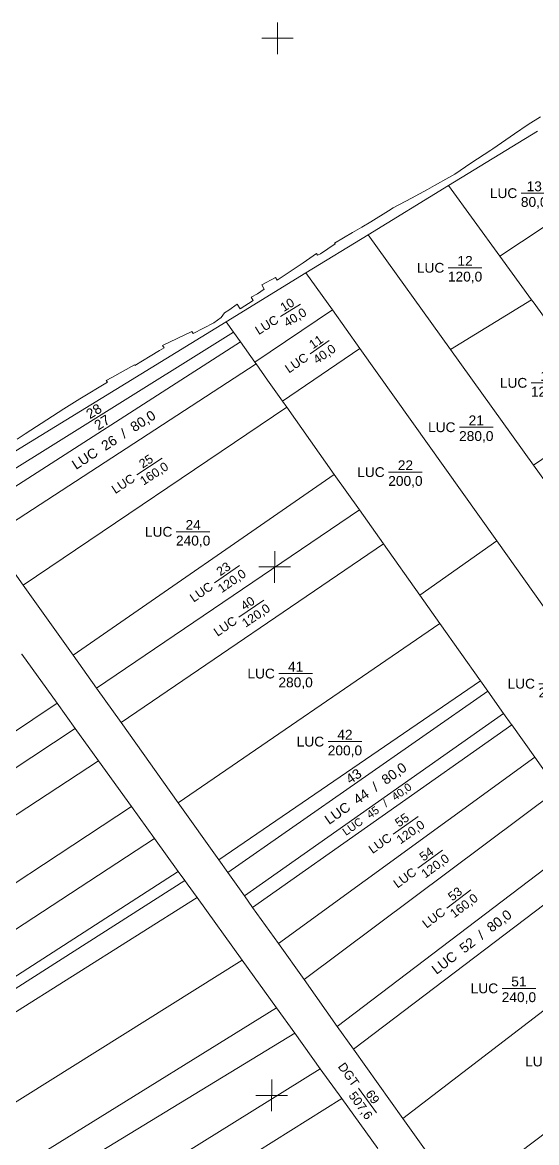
# Model space of a CAD drawing. Header units: metres. Extents: x 591850 to 11787372, y 2319432 to 2388242.
# Drawn here: x 11787166.6 to 11787218.9, y 2388042.2 to 2388156.3 of the extents above; entities that cross this region are included whole.
import ezdxf
from ezdxf.enums import TextEntityAlignment as Align

# ---------------------------------------------------------------- set-up
doc = ezdxf.new("R2010")
doc.units = ezdxf.units.M
doc.header["$MEASUREMENT"] = 0
for name, color, linetype, lineweight in [('Level 10', 7, 'Continuous', 0), ('Level 13', 7, 'Continuous', 0), ('Level 2', 7, 'Continuous', 0), ('Level 4', 7, 'Continuous', 0), ('Level 63', 7, 'Continuous', 0)]:
    doc.layers.add(name, color=color, linetype=linetype, lineweight=lineweight)
doc.styles.get("Standard").update_dxf_attribs({"font": 'arial.ttf'})

# ---------------------------------------------------------------- blocks, each defined once
blk = doc.blocks.new('N_Thua_2')
at = {"layer": 'Level 13', "color": 7, "linetype": 'Continuous', "lineweight": 0}
blk.add_line((0, 0), (3.088262, 0), dxfattribs=at)
at = {"layer": 'Level 13', "color": 3, "linetype": 'Continuous', "lineweight": 0}
blk.add_text('DGT', height=0.9, dxfattribs=at).set_placement((-0.4, 0), align=Align.MIDDLE_RIGHT)
at = {"layer": 'Level 2', "color": 1, "linetype": 'Continuous', "lineweight": 0}
blk.add_text('69', height=0.9, dxfattribs=at).set_placement((1.544131, 0.2), align=Align.CENTER)
at = {"layer": 'Level 4', "color": 1, "linetype": 'Continuous', "lineweight": 0}
blk.add_text('507,6', height=0.9, dxfattribs=at).set_placement((1.544131, -0.4), align=Align.TOP_CENTER)
blk = doc.blocks.new('N_Thua_40')
at = {"layer": 'Level 13', "color": 7, "linetype": 'Continuous', "lineweight": 0}
blk.add_line((0, 0), (3.427591, 0), dxfattribs=at)
at = {"layer": 'Level 13', "color": 3, "linetype": 'Continuous', "lineweight": 0}
blk.add_text('LUC', height=1, dxfattribs=at).set_placement((-0.4, 0), align=Align.MIDDLE_RIGHT)
at = {"layer": 'Level 2', "color": 1, "linetype": 'Continuous', "lineweight": 0}
blk.add_text('41', height=1, dxfattribs=at).set_placement((1.713796, 0.2), align=Align.CENTER)
at = {"layer": 'Level 4', "color": 1, "linetype": 'Continuous', "lineweight": 0}
blk.add_text('280,0', height=1, dxfattribs=at).set_placement((1.713796, -0.4), align=Align.TOP_CENTER)
blk = doc.blocks.new('N_Thua_41')
at = {"layer": 'Level 13', "color": 7, "linetype": 'Continuous', "lineweight": 0}
blk.add_line((0, 0), (3.427591, 0), dxfattribs=at)
at = {"layer": 'Level 13', "color": 3, "linetype": 'Continuous', "lineweight": 0}
blk.add_text('LUC', height=1, dxfattribs=at).set_placement((-0.4, 0), align=Align.MIDDLE_RIGHT)
at = {"layer": 'Level 2', "color": 1, "linetype": 'Continuous', "lineweight": 0}
blk.add_text('70', height=1, dxfattribs=at).set_placement((1.713796, 0.2), align=Align.CENTER)
at = {"layer": 'Level 4', "color": 1, "linetype": 'Continuous', "lineweight": 0}
blk.add_text('280,0', height=1, dxfattribs=at).set_placement((1.713796, -0.4), align=Align.TOP_CENTER)
blk = doc.blocks.new('N_Thua_42')
at = {"layer": 'Level 13', "color": 7, "linetype": 'Continuous', "lineweight": 0}
blk.add_line((0, 0), (3.427591, 0), dxfattribs=at)
at = {"layer": 'Level 13', "color": 3, "linetype": 'Continuous', "lineweight": 0}
blk.add_text('LUC', height=1, dxfattribs=at).set_placement((-0.4, 0), align=Align.MIDDLE_RIGHT)
at = {"layer": 'Level 2', "color": 1, "linetype": 'Continuous', "lineweight": 0}
blk.add_text('21', height=1, dxfattribs=at).set_placement((1.713796, 0.2), align=Align.CENTER)
at = {"layer": 'Level 4', "color": 1, "linetype": 'Continuous', "lineweight": 0}
blk.add_text('280,0', height=1, dxfattribs=at).set_placement((1.713796, -0.4), align=Align.TOP_CENTER)
blk = doc.blocks.new('N_Thua_56')
at = {"layer": 'Level 13', "color": 7, "linetype": 'Continuous', "lineweight": 0}
blk.add_line((0, 0), (3.427591, 0), dxfattribs=at)
at = {"layer": 'Level 13', "color": 3, "linetype": 'Continuous', "lineweight": 0}
blk.add_text('LUC', height=1, dxfattribs=at).set_placement((-0.4, 0), align=Align.MIDDLE_RIGHT)
at = {"layer": 'Level 2', "color": 1, "linetype": 'Continuous', "lineweight": 0}
blk.add_text('24', height=1, dxfattribs=at).set_placement((1.713796, 0.2), align=Align.CENTER)
at = {"layer": 'Level 4', "color": 1, "linetype": 'Continuous', "lineweight": 0}
blk.add_text('240,0', height=1, dxfattribs=at).set_placement((1.713796, -0.4), align=Align.TOP_CENTER)
blk = doc.blocks.new('N_Thua_57')
at = {"layer": 'Level 13', "color": 7, "linetype": 'Continuous', "lineweight": 0}
blk.add_line((0, 0), (3.427591, 0), dxfattribs=at)
at = {"layer": 'Level 13', "color": 3, "linetype": 'Continuous', "lineweight": 0}
blk.add_text('LUC', height=1, dxfattribs=at).set_placement((-0.4, 0), align=Align.MIDDLE_RIGHT)
at = {"layer": 'Level 2', "color": 1, "linetype": 'Continuous', "lineweight": 0}
blk.add_text('46', height=1, dxfattribs=at).set_placement((1.713796, 0.2), align=Align.CENTER)
at = {"layer": 'Level 4', "color": 1, "linetype": 'Continuous', "lineweight": 0}
blk.add_text('240,0', height=1, dxfattribs=at).set_placement((1.713796, -0.4), align=Align.TOP_CENTER)
blk = doc.blocks.new('N_Thua_60')
at = {"layer": 'Level 13', "color": 7, "linetype": 'Continuous', "lineweight": 0}
blk.add_line((0, 0), (3.427591, 0), dxfattribs=at)
at = {"layer": 'Level 13', "color": 3, "linetype": 'Continuous', "lineweight": 0}
blk.add_text('LUC', height=1, dxfattribs=at).set_placement((-0.4, 0), align=Align.MIDDLE_RIGHT)
at = {"layer": 'Level 2', "color": 1, "linetype": 'Continuous', "lineweight": 0}
blk.add_text('51', height=1, dxfattribs=at).set_placement((1.713796, 0.2), align=Align.CENTER)
at = {"layer": 'Level 4', "color": 1, "linetype": 'Continuous', "lineweight": 0}
blk.add_text('240,0', height=1, dxfattribs=at).set_placement((1.713796, -0.4), align=Align.TOP_CENTER)
blk = doc.blocks.new('N_Thua_67')
at = {"layer": 'Level 13', "color": 7, "linetype": 'Continuous', "lineweight": 0}
blk.add_line((0, 0), (3.427591, 0), dxfattribs=at)
at = {"layer": 'Level 13', "color": 3, "linetype": 'Continuous', "lineweight": 0}
blk.add_text('LUC', height=1, dxfattribs=at).set_placement((-0.4, 0), align=Align.MIDDLE_RIGHT)
at = {"layer": 'Level 2', "color": 1, "linetype": 'Continuous', "lineweight": 0}
blk.add_text('22', height=1, dxfattribs=at).set_placement((1.713796, 0.2), align=Align.CENTER)
at = {"layer": 'Level 4', "color": 1, "linetype": 'Continuous', "lineweight": 0}
blk.add_text('200,0', height=1, dxfattribs=at).set_placement((1.713796, -0.4), align=Align.TOP_CENTER)
blk = doc.blocks.new('N_Thua_68')
at = {"layer": 'Level 13', "color": 7, "linetype": 'Continuous', "lineweight": 0}
blk.add_line((0, 0), (3.427591, 0), dxfattribs=at)
at = {"layer": 'Level 13', "color": 3, "linetype": 'Continuous', "lineweight": 0}
blk.add_text('LUC', height=1, dxfattribs=at).set_placement((-0.4, 0), align=Align.MIDDLE_RIGHT)
at = {"layer": 'Level 2', "color": 1, "linetype": 'Continuous', "lineweight": 0}
blk.add_text('42', height=1, dxfattribs=at).set_placement((1.713796, 0.2), align=Align.CENTER)
at = {"layer": 'Level 4', "color": 1, "linetype": 'Continuous', "lineweight": 0}
blk.add_text('200,0', height=1, dxfattribs=at).set_placement((1.713796, -0.4), align=Align.TOP_CENTER)
blk = doc.blocks.new('N_Thua_75')
at = {"layer": 'Level 13', "color": 7, "linetype": 'Continuous', "lineweight": 0}
blk.add_line((0, 0), (3.084832, 0), dxfattribs=at)
at = {"layer": 'Level 13', "color": 3, "linetype": 'Continuous', "lineweight": 0}
blk.add_text('LUC', height=0.9, dxfattribs=at).set_placement((-0.4, 0), align=Align.MIDDLE_RIGHT)
at = {"layer": 'Level 2', "color": 1, "linetype": 'Continuous', "lineweight": 0}
blk.add_text('25', height=0.9, dxfattribs=at).set_placement((1.542416, 0.2), align=Align.CENTER)
at = {"layer": 'Level 4', "color": 1, "linetype": 'Continuous', "lineweight": 0}
blk.add_text('160,0', height=0.9, dxfattribs=at).set_placement((1.542416, -0.4), align=Align.TOP_CENTER)
blk = doc.blocks.new('N_Thua_77')
at = {"layer": 'Level 13', "color": 7, "linetype": 'Continuous', "lineweight": 0}
blk.add_line((0, 0), (3.084832, 0), dxfattribs=at)
at = {"layer": 'Level 13', "color": 3, "linetype": 'Continuous', "lineweight": 0}
blk.add_text('LUC', height=0.9, dxfattribs=at).set_placement((-0.4, 0), align=Align.MIDDLE_RIGHT)
at = {"layer": 'Level 2', "color": 1, "linetype": 'Continuous', "lineweight": 0}
blk.add_text('53', height=0.9, dxfattribs=at).set_placement((1.542416, 0.2), align=Align.CENTER)
at = {"layer": 'Level 4', "color": 1, "linetype": 'Continuous', "lineweight": 0}
blk.add_text('160,0', height=0.9, dxfattribs=at).set_placement((1.542416, -0.4), align=Align.TOP_CENTER)
blk = doc.blocks.new('N_Thua_78')
at = {"layer": 'Level 13', "color": 7, "linetype": 'Continuous', "lineweight": 0}
blk.add_line((0, 0), (3.084832, 0), dxfattribs=at)
at = {"layer": 'Level 13', "color": 3, "linetype": 'Continuous', "lineweight": 0}
blk.add_text('LUC', height=0.9, dxfattribs=at).set_placement((-0.4, 0), align=Align.MIDDLE_RIGHT)
at = {"layer": 'Level 2', "color": 1, "linetype": 'Continuous', "lineweight": 0}
blk.add_text('54', height=0.9, dxfattribs=at).set_placement((1.542416, 0.2), align=Align.CENTER)
at = {"layer": 'Level 4', "color": 1, "linetype": 'Continuous', "lineweight": 0}
blk.add_text('120,0', height=0.9, dxfattribs=at).set_placement((1.542416, -0.4), align=Align.TOP_CENTER)
blk = doc.blocks.new('N_Thua_81')
at = {"layer": 'Level 13', "color": 7, "linetype": 'Continuous', "lineweight": 0}
blk.add_line((0, 0), (3.427591, 0), dxfattribs=at)
at = {"layer": 'Level 13', "color": 3, "linetype": 'Continuous', "lineweight": 0}
blk.add_text('LUC', height=1, dxfattribs=at).set_placement((-0.4, 0), align=Align.MIDDLE_RIGHT)
at = {"layer": 'Level 2', "color": 1, "linetype": 'Continuous', "lineweight": 0}
blk.add_text('12', height=1, dxfattribs=at).set_placement((1.713796, 0.2), align=Align.CENTER)
at = {"layer": 'Level 4', "color": 1, "linetype": 'Continuous', "lineweight": 0}
blk.add_text('120,0', height=1, dxfattribs=at).set_placement((1.713796, -0.4), align=Align.TOP_CENTER)
blk = doc.blocks.new('N_Thua_82')
at = {"layer": 'Level 13', "color": 7, "linetype": 'Continuous', "lineweight": 0}
blk.add_line((0, 0), (3.084832, 0), dxfattribs=at)
at = {"layer": 'Level 13', "color": 3, "linetype": 'Continuous', "lineweight": 0}
blk.add_text('LUC', height=0.9, dxfattribs=at).set_placement((-0.4, 0), align=Align.MIDDLE_RIGHT)
at = {"layer": 'Level 2', "color": 1, "linetype": 'Continuous', "lineweight": 0}
blk.add_text('55', height=0.9, dxfattribs=at).set_placement((1.542416, 0.2), align=Align.CENTER)
at = {"layer": 'Level 4', "color": 1, "linetype": 'Continuous', "lineweight": 0}
blk.add_text('120,0', height=0.9, dxfattribs=at).set_placement((1.542416, -0.4), align=Align.TOP_CENTER)
blk = doc.blocks.new('N_Thua_84')
at = {"layer": 'Level 13', "color": 7, "linetype": 'Continuous', "lineweight": 0}
blk.add_line((0, 0), (3.084832, 0), dxfattribs=at)
at = {"layer": 'Level 13', "color": 3, "linetype": 'Continuous', "lineweight": 0}
blk.add_text('LUC', height=0.9, dxfattribs=at).set_placement((-0.4, 0), align=Align.MIDDLE_RIGHT)
at = {"layer": 'Level 2', "color": 1, "linetype": 'Continuous', "lineweight": 0}
blk.add_text('23', height=0.9, dxfattribs=at).set_placement((1.542416, 0.2), align=Align.CENTER)
at = {"layer": 'Level 4', "color": 1, "linetype": 'Continuous', "lineweight": 0}
blk.add_text('120,0', height=0.9, dxfattribs=at).set_placement((1.542416, -0.4), align=Align.TOP_CENTER)
blk = doc.blocks.new('N_Thua_86')
at = {"layer": 'Level 13', "color": 7, "linetype": 'Continuous', "lineweight": 0}
blk.add_line((0, 0), (3.427591, 0), dxfattribs=at)
at = {"layer": 'Level 13', "color": 3, "linetype": 'Continuous', "lineweight": 0}
blk.add_text('LUC', height=1, dxfattribs=at).set_placement((-0.4, 0), align=Align.MIDDLE_RIGHT)
at = {"layer": 'Level 2', "color": 1, "linetype": 'Continuous', "lineweight": 0}
blk.add_text('14', height=1, dxfattribs=at).set_placement((1.713796, 0.2), align=Align.CENTER)
at = {"layer": 'Level 4', "color": 1, "linetype": 'Continuous', "lineweight": 0}
blk.add_text('120,0', height=1, dxfattribs=at).set_placement((1.713796, -0.4), align=Align.TOP_CENTER)
blk = doc.blocks.new('N_Thua_88')
at = {"layer": 'Level 13', "color": 7, "linetype": 'Continuous', "lineweight": 0}
blk.add_line((0, 0), (3.084832, 0), dxfattribs=at)
at = {"layer": 'Level 13', "color": 3, "linetype": 'Continuous', "lineweight": 0}
blk.add_text('LUC', height=0.9, dxfattribs=at).set_placement((-0.4, 0), align=Align.MIDDLE_RIGHT)
at = {"layer": 'Level 2', "color": 1, "linetype": 'Continuous', "lineweight": 0}
blk.add_text('40', height=0.9, dxfattribs=at).set_placement((1.542416, 0.2), align=Align.CENTER)
at = {"layer": 'Level 4', "color": 1, "linetype": 'Continuous', "lineweight": 0}
blk.add_text('120,0', height=0.9, dxfattribs=at).set_placement((1.542416, -0.4), align=Align.TOP_CENTER)
blk = doc.blocks.new('N_Th1_50')
at = {"layer": 'Level 13', "color": 3, "linetype": 'Continuous', "lineweight": 0}
blk.add_text('LUC', height=1, dxfattribs=at).set_placement((-1.5428, 0), align=Align.MIDDLE_RIGHT)
at = {"layer": 'Level 13', "color": 7, "linetype": 'Continuous', "lineweight": 0}
blk.add_text('/', height=1, dxfattribs=at).set_placement((1.5428, 0), align=Align.MIDDLE_LEFT)
at = {"layer": 'Level 2', "color": 1, "linetype": 'Continuous', "lineweight": 0}
blk.add_text('44', height=1, dxfattribs=at).set_placement((0, 0), align=Align.MIDDLE_CENTER)
at = {"layer": 'Level 4', "color": 1, "linetype": 'Continuous', "lineweight": 0}
blk.add_text('80,0', height=1, dxfattribs=at).set_placement((2.7316, 0), align=Align.MIDDLE_LEFT)
blk = doc.blocks.new('N_Th1_51')
at = {"layer": 'Level 13', "color": 3, "linetype": 'Continuous', "lineweight": 0}
blk.add_text('LUC', height=1, dxfattribs=at).set_placement((-1.53975, 0), align=Align.MIDDLE_RIGHT)
at = {"layer": 'Level 13', "color": 7, "linetype": 'Continuous', "lineweight": 0}
blk.add_text('/', height=1, dxfattribs=at).set_placement((1.53975, 0), align=Align.MIDDLE_LEFT)
at = {"layer": 'Level 2', "color": 1, "linetype": 'Continuous', "lineweight": 0}
blk.add_text('52', height=1, dxfattribs=at).set_placement((0, 0), align=Align.MIDDLE_CENTER)
at = {"layer": 'Level 4', "color": 1, "linetype": 'Continuous', "lineweight": 0}
blk.add_text('80,0', height=1, dxfattribs=at).set_placement((2.72865, 0), align=Align.MIDDLE_LEFT)
blk = doc.blocks.new('N_Thua_89')
at = {"layer": 'Level 13', "color": 7, "linetype": 'Continuous', "lineweight": 0}
blk.add_line((0, 0), (2.650915, 0), dxfattribs=at)
at = {"layer": 'Level 13', "color": 3, "linetype": 'Continuous', "lineweight": 0}
blk.add_text('LUC', height=1, dxfattribs=at).set_placement((-0.4, 0), align=Align.MIDDLE_RIGHT)
at = {"layer": 'Level 2', "color": 1, "linetype": 'Continuous', "lineweight": 0}
blk.add_text('13', height=1, dxfattribs=at).set_placement((1.325457, 0.2), align=Align.CENTER)
at = {"layer": 'Level 4', "color": 1, "linetype": 'Continuous', "lineweight": 0}
blk.add_text('80,0', height=1, dxfattribs=at).set_placement((1.325457, -0.4), align=Align.TOP_CENTER)
blk = doc.blocks.new('N_Th1_52')
at = {"layer": 'Level 13', "color": 3, "linetype": 'Continuous', "lineweight": 0}
blk.add_text('LUC', height=1, dxfattribs=at).set_placement((-1.5451, 0), align=Align.MIDDLE_RIGHT)
at = {"layer": 'Level 13', "color": 7, "linetype": 'Continuous', "lineweight": 0}
blk.add_text('/', height=1, dxfattribs=at).set_placement((1.5451, 0), align=Align.MIDDLE_LEFT)
at = {"layer": 'Level 2', "color": 1, "linetype": 'Continuous', "lineweight": 0}
blk.add_text('26', height=1, dxfattribs=at).set_placement((0, 0), align=Align.MIDDLE_CENTER)
at = {"layer": 'Level 4', "color": 1, "linetype": 'Continuous', "lineweight": 0}
blk.add_text('80,0', height=1, dxfattribs=at).set_placement((2.734, 0), align=Align.MIDDLE_LEFT)
blk = doc.blocks.new('N_Th1_54')
at = {"layer": 'Level 13', "color": 3, "linetype": 'Continuous', "lineweight": 0}
blk.add_text('LUC', height=0.8, dxfattribs=at).set_placement((-1.39915, 0), align=Align.MIDDLE_RIGHT)
at = {"layer": 'Level 13', "color": 7, "linetype": 'Continuous', "lineweight": 0}
blk.add_text('/', height=0.8, dxfattribs=at).set_placement((1.39915, 0), align=Align.MIDDLE_LEFT)
at = {"layer": 'Level 2', "color": 1, "linetype": 'Continuous', "lineweight": 0}
blk.add_text('45', height=0.8, dxfattribs=at).set_placement((0, 0), align=Align.MIDDLE_CENTER)
at = {"layer": 'Level 4', "color": 1, "linetype": 'Continuous', "lineweight": 0}
blk.add_text('40,0', height=0.8, dxfattribs=at).set_placement((2.51025, 0), align=Align.MIDDLE_LEFT)
blk = doc.blocks.new('N_TNho_31')
at = {"layer": 'Level 2', "color": 1, "linetype": 'Continuous', "lineweight": 0}
blk.add_text('43', height=1, dxfattribs=at).set_placement((0, 0), align=Align.MIDDLE_CENTER)
blk = doc.blocks.new('N_Thua_90')
at = {"layer": 'Level 13', "color": 7, "linetype": 'Continuous', "lineweight": 0}
blk.add_line((0, 0), (2.385823, 0), dxfattribs=at)
at = {"layer": 'Level 13', "color": 3, "linetype": 'Continuous', "lineweight": 0}
blk.add_text('LUC', height=0.9, dxfattribs=at).set_placement((-0.4, 0), align=Align.MIDDLE_RIGHT)
at = {"layer": 'Level 2', "color": 1, "linetype": 'Continuous', "lineweight": 0}
blk.add_text('11', height=0.9, dxfattribs=at).set_placement((1.192912, 0.2), align=Align.CENTER)
at = {"layer": 'Level 4', "color": 1, "linetype": 'Continuous', "lineweight": 0}
blk.add_text('40,0', height=0.9, dxfattribs=at).set_placement((1.192912, -0.4), align=Align.TOP_CENTER)
blk = doc.blocks.new('N_Thua_91')
at = {"layer": 'Level 13', "color": 7, "linetype": 'Continuous', "lineweight": 0}
blk.add_line((0, 0), (2.385823, 0), dxfattribs=at)
at = {"layer": 'Level 13', "color": 3, "linetype": 'Continuous', "lineweight": 0}
blk.add_text('LUC', height=0.9, dxfattribs=at).set_placement((-0.4, 0), align=Align.MIDDLE_RIGHT)
at = {"layer": 'Level 2', "color": 1, "linetype": 'Continuous', "lineweight": 0}
blk.add_text('10', height=0.9, dxfattribs=at).set_placement((1.192912, 0.2), align=Align.CENTER)
at = {"layer": 'Level 4', "color": 1, "linetype": 'Continuous', "lineweight": 0}
blk.add_text('40,0', height=0.9, dxfattribs=at).set_placement((1.192912, -0.4), align=Align.TOP_CENTER)
blk = doc.blocks.new('N_TNho_34')
at = {"layer": 'Level 2', "color": 1, "linetype": 'Continuous', "lineweight": 0}
blk.add_text('28', height=1, dxfattribs=at).set_placement((0, 0), align=Align.MIDDLE_CENTER)
blk = doc.blocks.new('N_TNho_35')
at = {"layer": 'Level 2', "color": 1, "linetype": 'Continuous', "lineweight": 0}
blk.add_text('27', height=1, dxfattribs=at).set_placement((0, 0), align=Align.MIDDLE_CENTER)

msp = doc.modelspace()

# ---------------------------------------------------------------- linework, layer by layer
at = {"layer": 'Level 10', "color": 7, "linetype": 'Continuous', "lineweight": 0, "flags": 128}
for points in [[(11787198.36, 2388133.86), (11787200.2, 2388134.92), (11787201.14, 2388135.47), (11787202.04, 2388136.02), (11787203.86, 2388137.14), (11787204.34, 2388137.44), (11787206.2, 2388138.43), (11787207.82, 2388139.3), (11787208.54, 2388139.71), (11787209.99, 2388140.53), (11787210.59, 2388140.89), (11787212.23, 2388141.98), (11787214.26, 2388143.32), (11787214.46, 2388143.45), (11787216.66, 2388144.97), (11787218.07, 2388145.93), (11787219.33, 2388146.73)], [(11787209.97, 2388139.72), (11787219.01, 2388145.27)], [(11787201.77, 2388134.7), (11787209.97, 2388139.72)], [(11787209.97, 2388139.72), (11787215.18, 2388132.52)], [(11787215.18, 2388132.52), (11787224.02, 2388138.36)], [(11787195.45, 2388130.82), (11787201.77, 2388134.7)], [(11787201.77, 2388134.7), (11787210.15, 2388123.03)], [(11787198.36, 2388133.86), (11787198.41, 2388133.78), (11787196.92, 2388132.75), (11787196.61, 2388132.64), (11787196.52, 2388132.78)], [(11787192.52, 2388130.07), (11787193.83, 2388130.95), (11787195.15, 2388131.85), (11787196.52, 2388132.78)], [(11787215.18, 2388132.52), (11787218.41, 2388128.07)], [(11787187.33, 2388125.84), (11787195.45, 2388130.82)], [(11787195.45, 2388130.82), (11787198.14, 2388127.05)], [(11787190.94, 2388129.59), (11787192.35, 2388130.34)], [(11787190.94, 2388129.59), (11787191.21, 2388129.17)], [(11787192.52, 2388130.07), (11787192.35, 2388130.34)], [(11787189.87, 2388128.33), (11787190.5, 2388128.7), (11787191.21, 2388129.17)], [(11787189.87, 2388128.33), (11787190.07, 2388128.02), (11787188.75, 2388127.16), (11787188.45, 2388127.62), (11787187.59, 2388127.01)], [(11787210.15, 2388123.03), (11787218.41, 2388128.07)], [(11787218.41, 2388128.07), (11787218.67, 2388127.72), (11787222.93, 2388121.84)], [(11787187.14, 2388126.74), (11787186.82, 2388126.26), (11787186.06, 2388125.74), (11787183.98, 2388124.64), (11787183.84, 2388124.85)], [(11787187.14, 2388126.74), (11787187.59, 2388127.01)], [(11787190.26, 2388121.71), (11787198.14, 2388127.05)], [(11787198.14, 2388127.05), (11787200.94, 2388123.12)], [(11787159.65, 2388108.86), (11787159.74, 2388108.92), (11787187.33, 2388125.84)], [(11787187.33, 2388125.84), (11787188.07, 2388124.79)], [(11787160.56, 2388107.59), (11787188.07, 2388124.79)], [(11787180.85, 2388123.43), (11787183.84, 2388124.85)], [(11787188.07, 2388124.79), (11787188.79, 2388123.79)], [(11787161.49, 2388106.28), (11787188.79, 2388123.79)], [(11787178.04, 2388121.38), (11787179.59, 2388122.34), (11787180.54, 2388122.92), (11787181.01, 2388123.19)], [(11787180.85, 2388123.43), (11787181.01, 2388123.19)], [(11787188.79, 2388123.79), (11787190.26, 2388121.71)], [(11787193.07, 2388117.74), (11787200.94, 2388123.12)], [(11787200.94, 2388123.12), (11787214.88, 2388103.52)], [(11787210.15, 2388123.03), (11787218.61, 2388111.24)], [(11787190.37, 2388121.55), (11787163.21, 2388103.87)], [(11787190.26, 2388121.71), (11787190.37, 2388121.55)], [(11787190.37, 2388121.55), (11787191.54, 2388119.9), (11787193.07, 2388117.74)], [(11787175.11, 2388119.86), (11787175.67, 2388120.16), (11787178, 2388121.45)], [(11787178.04, 2388121.38), (11787178, 2388121.45)], [(11787169.65, 2388116.24), (11787170.79, 2388116.98), (11787172.43, 2388117.98), (11787175.23, 2388119.68)], [(11787175.11, 2388119.86), (11787175.23, 2388119.68)], [(11787166.67, 2388099), (11787193.5, 2388117.13)], [(11787193.07, 2388117.74), (11787193.5, 2388117.13)], [(11787193.5, 2388117.13), (11787198.33, 2388110.3)], [(11787166.06, 2388113.89), (11787166.87, 2388114.43), (11787169.65, 2388116.24)], [(11787218.61, 2388111.24), (11787226.66, 2388116.7)], [(11787171.74, 2388091.89), (11787198.33, 2388110.3)], [(11787198.33, 2388110.3), (11787200.9, 2388106.68)], [(11787218.61, 2388111.24), (11787226.82, 2388099.82)], [(11787174.12, 2388088.53), (11787200.9, 2388106.68)], [(11787200.9, 2388106.68), (11787203.34, 2388103.23)], [(11787163.21, 2388103.87), (11787164.3, 2388102.33), (11787166.67, 2388099)], [(11787207.05, 2388097.99), (11787214.88, 2388103.52)], [(11787214.88, 2388103.52), (11787220.54, 2388095.56)], [(11787176.63, 2388085.01), (11787203.34, 2388103.23)], [(11787203.34, 2388103.23), (11787207.05, 2388097.99)], [(11787166.67, 2388099), (11787171.74, 2388091.89)], [(11787207.05, 2388097.99), (11787209.08, 2388095.12)], [(11787182.45, 2388076.83), (11787209.08, 2388095.12)], [(11787209.08, 2388095.12), (11787213.22, 2388089.27)], [(11787166.5, 2388091.96), (11787166.52, 2388091.98), (11787170.12, 2388086.98)], [(11787171.74, 2388091.89), (11787174.12, 2388088.53)], [(11787174.12, 2388088.53), (11787176.63, 2388085.01)], [(11787186.58, 2388071.04), (11787213.22, 2388089.27)], [(11787213.22, 2388089.27), (11787213.96, 2388088.23)], [(11787187.49, 2388069.75), (11787213.96, 2388088.23)], [(11787213.96, 2388088.23), (11787215.57, 2388085.95)], [(11787108.25, 2388045.49), (11787170.12, 2388086.98)], [(11787170.12, 2388086.98), (11787171.97, 2388084.41)], [(11787176.63, 2388085.01), (11787182.45, 2388076.83)], [(11787189.19, 2388067.37), (11787215.57, 2388085.95)], [(11787215.57, 2388085.95), (11787216.34, 2388084.87), (11787216.39, 2388084.8)], [(11787109.77, 2388043.28), (11787171.97, 2388084.41)], [(11787171.97, 2388084.41), (11787174.33, 2388081.13)], [(11787190.02, 2388066.19), (11787216.39, 2388084.8)], [(11787216.39, 2388084.8), (11787218.74, 2388081.48)], [(11787111.9, 2388040.19), (11787174.33, 2388081.13)], [(11787174.33, 2388081.13), (11787177.69, 2388076.47)], [(11787192.64, 2388062.52), (11787218.74, 2388081.48)], [(11787218.74, 2388081.48), (11787221.09, 2388078.16)], [(11787195.25, 2388058.85), (11787221.09, 2388078.16)], [(11787115.26, 2388035.31), (11787177.69, 2388076.47)], [(11787177.69, 2388076.47), (11787180.02, 2388073.22)], [(11787182.45, 2388076.83), (11787186.58, 2388071.04)], [(11787198.64, 2388054.08), (11787224.32, 2388073.59)], [(11787117.39, 2388032.2), (11787180.02, 2388073.22)], [(11787180.02, 2388073.22), (11787182.44, 2388069.86)], [(11787186.58, 2388071.04), (11787187.49, 2388069.75)], [(11787200.29, 2388051.77), (11787225.99, 2388071.24)], [(11787119.45, 2388029.22), (11787182.44, 2388069.86)], [(11787182.44, 2388069.86), (11787183.11, 2388068.92)], [(11787187.49, 2388069.75), (11787189.19, 2388067.37)], [(11787119.89, 2388028.57), (11787183.11, 2388068.92)], [(11787183.11, 2388068.92), (11787183.34, 2388068.6), (11787184.36, 2388067.2)], [(11787120.88, 2388027.13), (11787184.36, 2388067.2)], [(11787184.36, 2388067.2), (11787188.94, 2388060.82)], [(11787189.19, 2388067.37), (11787190.02, 2388066.19)], [(11787190.02, 2388066.19), (11787192.64, 2388062.52)], [(11787205.32, 2388044.71), (11787230.9, 2388064.3)], [(11787192.64, 2388062.52), (11787195.25, 2388058.85)], [(11787125.2, 2388020.85), (11787188.94, 2388060.82)], [(11787188.94, 2388060.82), (11787192.44, 2388055.96)], [(11787195.25, 2388058.85), (11787198.64, 2388054.08)], [(11787128.38, 2388016.24), (11787192.44, 2388055.96)], [(11787192.44, 2388055.96), (11787194.3, 2388053.37)], [(11787211.08, 2388036.61), (11787236.75, 2388056.04)], [(11787129.85, 2388014.09), (11787194.3, 2388053.37)], [(11787194.3, 2388053.37), (11787196.91, 2388049.75)], [(11787198.64, 2388054.08), (11787200.29, 2388051.77)], [(11787200.29, 2388051.77), (11787205.32, 2388044.71)], [(11787132.78, 2388009.83), (11787196.91, 2388049.75)], [(11787196.91, 2388049.75), (11787199.09, 2388046.73)], [(11787135.03, 2388006.55), (11787199.09, 2388046.73)], [(11787199.09, 2388046.73), (11787202.75, 2388041.63)], [(11787205.32, 2388044.71), (11787211.08, 2388036.61)]]:
    msp.add_lwpolyline(points, dxfattribs=at)
at = {"layer": 'Level 63', "color": 7, "linetype": 'Continuous', "lineweight": 0}
for p, q in [((11787192.56, 2388156.33), (11787192.54, 2388153.1)), ((11787190.95, 2388154.72), (11787194.16, 2388154.71)), ((11787192.27, 2388102.49), (11787192.25, 2388099.26)), ((11787190.65, 2388100.89), (11787193.86, 2388100.87)), ((11787191.97, 2388048.66), (11787191.95, 2388045.43)), ((11787190.35, 2388047.05), (11787193.57, 2388047.03))]:
    msp.add_line(p, q, dxfattribs=at)

# ---------------------------------------------------------------- block references
at = {"layer": 'Level 2', "color": 1, "linetype": 'Continuous', "lineweight": 0}
for name, p in [('N_Thua_89', (11787217.36, 2388138.94)), ('N_Thua_81', (11787209.93, 2388131.34)), ('N_Thua_86', (11787218.38, 2388119.62)), ('N_Thua_42', (11787211.07, 2388115.1)), ('N_Thua_67', (11787203.86, 2388110.53)), ('N_Thua_56', (11787182.25, 2388104.45)), ('N_Thua_40', (11787192.68, 2388090.01)), ('N_Thua_57', (11787219.16, 2388088.98)), ('N_Thua_68', (11787197.7, 2388083.08)), ('N_Thua_60', (11787215.41, 2388057.95)), ('N_Thua_41', (11787220.95, 2388050.5))]:
    msp.add_blockref(name, p, dxfattribs=at)
for name, p, rotation in [('N_Thua_91', (11787192.87, 2388126.39), 31.691395), ('N_Thua_90', (11787195.86, 2388122.58), 34.494688), ('N_TNho_34', (11787173.86, 2388116.74), 31.691397), ('N_Th1_52', (11787175.41, 2388113.51), 32.849976), ('N_TNho_35', (11787174.69, 2388115.59), 32.185833), ('N_Thua_75', (11787178.23, 2388110.25), 33.214052), ('N_Thua_84', (11787186.15, 2388099.26), 34.860451), ('N_Thua_88', (11787188.6, 2388095.76), 34.297038), ('N_Th1_50', (11787201.06, 2388077.48), 35.082617), ('N_TNho_31', (11787200.3, 2388079.56), 34.544369), ('N_Th1_54', (11787202.25, 2388075.89), 35.328329), ('N_Thua_82', (11787204.34, 2388073.67), 35.364779), ('N_Thua_78', (11787206.85, 2388070.19), 36.150669), ('N_Thua_77', (11787209.78, 2388066.13), 36.927721), ('N_Th1_51', (11787211.87, 2388062.34), 37.38201), ('N_Thua_2', (11787200.81, 2388047.77), 305.919269)]:
    msp.add_blockref(name, p, dxfattribs=dict(at, rotation=rotation))

doc.saveas('drawing.dxf')
